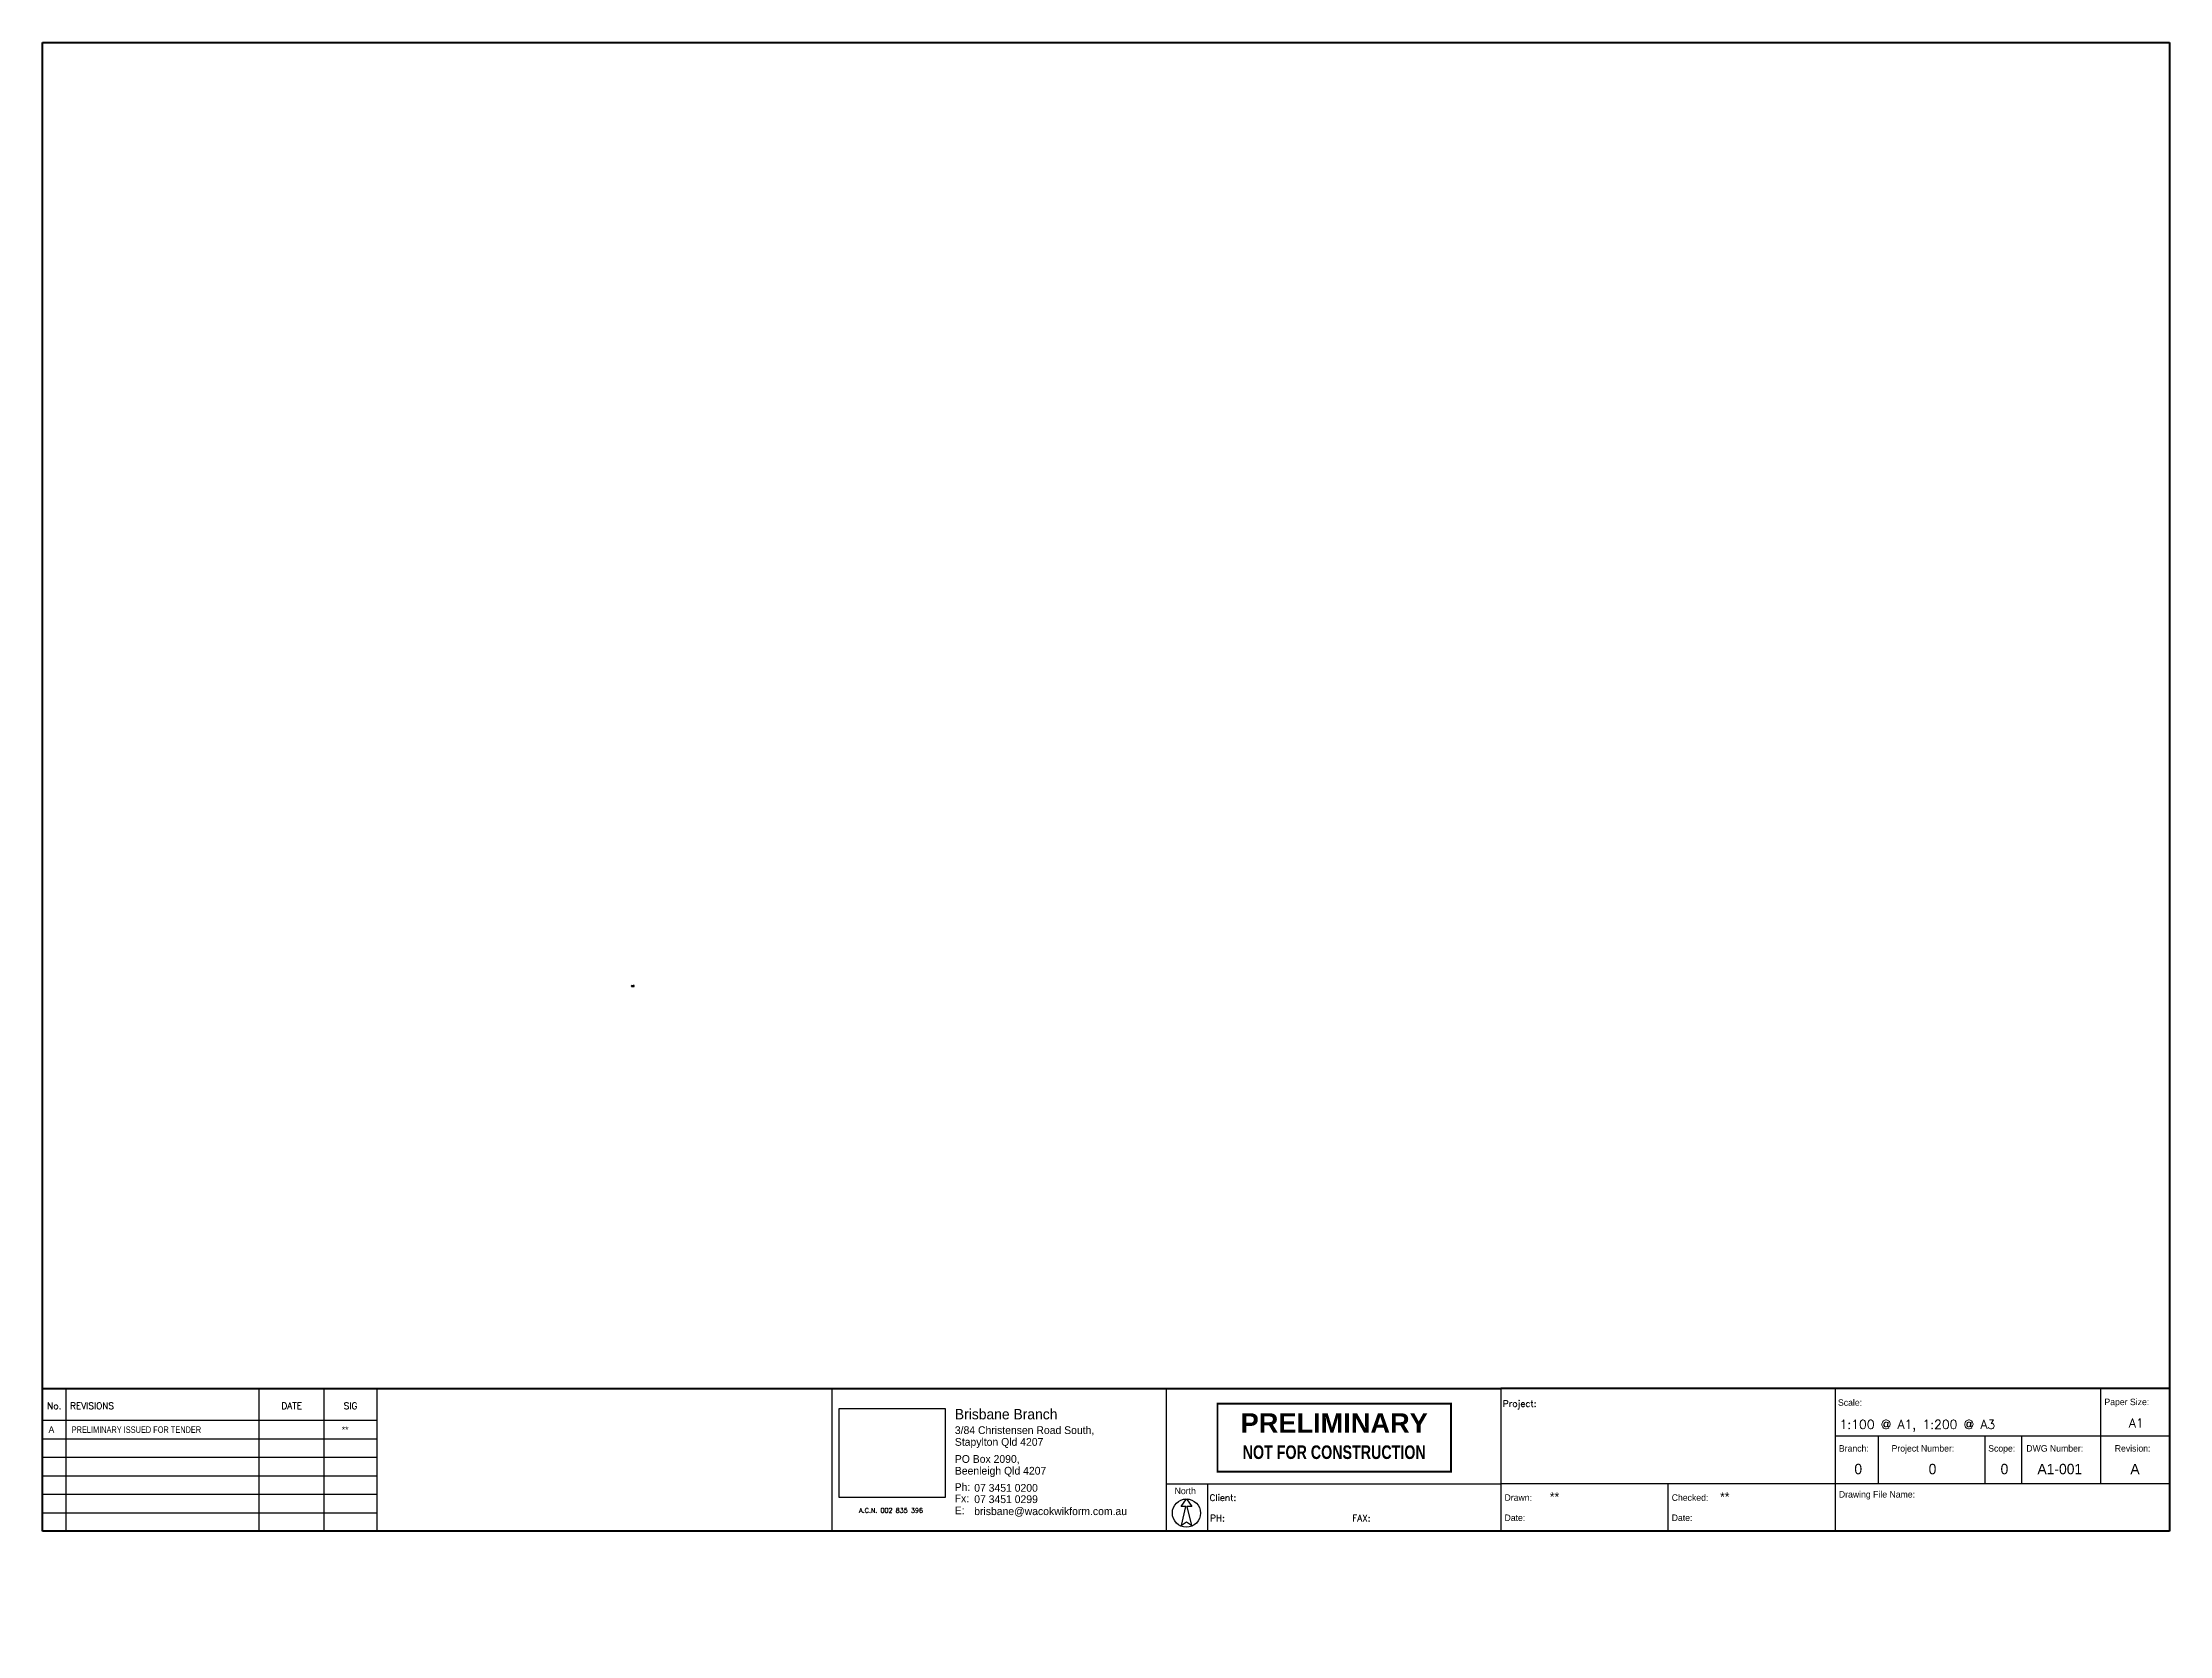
# Paper-space layout '(A1)' of a CAD drawing. Header units: millimetres. Extents: x 0 to 820, y -52 to 562.
# The model-space entities are those that its viewports show. They can reach past a viewport. Long polylines and large blocks are cut down to what shows.
import ezdxf
from ezdxf.enums import TextEntityAlignment as Align

# ---------------------------------------------------------------- set-up
doc = ezdxf.new("R2010")
doc.units = ezdxf.units.MM
doc.layers.get('0').update_dxf_attribs({"linetype": 'CONTINUOUS'})
for name, color, linetype in [('Drawing Sheet', 7, 'CONTINUOUS'), ('PRELIMINARY', 7, 'CONTINUOUS'), ('RED', 8, 'CONTINUOUS')]:
    doc.layers.add(name, color=color, linetype=linetype)
doc.layers.add('Viewport', color=7, linetype='CONTINUOUS', plot=False)
doc.styles.add('ARCH', font='archd.shx', dxfattribs={"height": 250})
doc.styles.add('ROMANS', font='romans')
doc.styles.add('STAMP', font='ARIALBD.TTF')
picture_1 = doc.add_image_def('image1.jpg', size_in_pixel=(483, 405))

# ---------------------------------------------------------------- blocks, each defined once
blk = doc.blocks.new('PREL')
at = {"layer": 'RED', "const_width": 100}
blk.add_lwpolyline([(6000, 1750), (-6000, 1750), (-6000, -1750), (6000, -1750)], close=True, dxfattribs=at)
at = {"layer": 'RED', "style": 'STAMP'}
blk.add_text('PRELIMINARY', height=1000, dxfattribs=at).set_placement((0, 750), align=Align.MIDDLE)
at = {"layer": 'RED', "style": 'STAMP', "width": 0.75}
blk.add_text('NOT FOR CONSTRUCTION', height=700, dxfattribs=at).set_placement((0, -750), align=Align.MIDDLE)
blk = doc.blocks.new('Revisions')
at = {"layer": 'Drawing Sheet', "color": 5, "style": 'ARCH'}
for tag, p in [('01', (693.39, 209.7)), ('03', (778.76, 209.7)), ('04', (806.45, 209.7))]:
    blk.add_attdef(tag, p, '', height=2.5, dxfattribs=at)
at = {"layer": 'Drawing Sheet', "color": 5, "style": 'ARCH', "width": 0.85}
blk.add_attdef('02', (702.33, 209.7), '', height=2.5, dxfattribs=at)
blk = doc.blocks.new('Branch_Details')
at = {"layer": 'Drawing Sheet', "style": 'ROMANS'}
blk.add_text('A.C.N. 002 835 396', height=1.8, dxfattribs=at).set_placement((713.88, 143.22), align=Align.CENTER)
at = {"layer": 'Drawing Sheet', "char_height": 3, "width": 22.1173, "attachment_point": 1, "style": 'ARCH'}
for s, insert in [('Ph:', (738.42, 154.61)), ('Fx:', (738.42, 150.24)), ('E:', (738.42, 145.62))]:
    blk.add_mtext(s, dxfattribs=dict(at, insert=insert))
at = {"layer": 'Drawing Sheet', "color": 5, "style": 'ARCH', "flags": 8}
for tag, p, height in [('BRANCHNAME', (738.5, 179.22), 4), ('BRANCHADDRESS', (738.5, 173.57), 3), ('BRANCHADDRESS2', (738.5, 169.03), 3), ('BRANCHPOSTALADDRESS', (738.5, 162.45), 3), ('BRANCHPOSTALADDRESS2', (738.5, 157.92), 3), ('BRANCHPHONE', (745.95, 151.31), 3), ('BRANCHFAX', (745.95, 146.94), 3), ('BRANCHEMAIL', (742.34, 142.32), 3)]:
    blk.add_attdef(tag, p, '', height=height, dxfattribs=at)
at = {"layer": 'Drawing Sheet'}
image = blk.add_image(picture_1, insert=(693.9, 149.14), size_in_units=(40.89, 34.29), dxfattribs=at)
image.dxf.flags = 7
blk = doc.blocks.new('North Arrow')
blk.add_lwpolyline([(-53, 1557), (-511, 1557), (0, 2278), (511, 1557), (53, 1557), (490, -323), (0, 0), (-490, -323), (-53, 1557)])
blk = doc.blocks.new('Title_Block')
at = {"layer": 'Drawing Sheet'}
for s, style, p in [('Project:', 'ROMANS', (-256.99, 47.95)), ('Scale:', 'ARCH', (-127.8, 48.38)), ('Paper Size:', 'ARCH', (-25.08, 48.63)), ('Branch:', 'ARCH', (-127.44, 30.71)), ('Project Number:', 'ARCH', (-107.13, 30.71)), ('Scope:', 'ARCH', (-69.88, 30.71)), ('DWG Number:', 'ARCH', (-55.18, 30.71)), ('Revision:', 'ARCH', (-21.08, 30.71)), ('Client:', 'ROMANS', (-370.06, 11.7)), ('Drawn:', 'ARCH', (-256.36, 11.74)), ('Checked:', 'ARCH', (-191.9, 11.74)), ('Drawing File Name:', 'ARCH', (-127.44, 12.99)), ('PH:', 'ROMANS', (-369.86, 3.81)), ('FAX:', 'ROMANS', (-315.07, 3.81)), ('Date:', 'ARCH', (-256.36, 3.98)), ('Date:', 'ARCH', (-191.9, 3.98))]:
    blk.add_text(s, height=2.5, dxfattribs=dict(at, style=style)).set_placement(p)
at = {"layer": 'Drawing Sheet', "color": 5}
for tag, p, style in [('PROJECT_TITLE:', (-239.55, 47.95), 'ROMANS'), ('PROJECT_DESCRIPTION', (-239.55, 41.64), 'ROMANS'), ('SCALE', (-127.19, 39.44), 'ROMANS'), ('PROJECT_DESCRIPTION_2', (-239.55, 35.33), 'ROMANS'), ('PROJECT_DESCRIPTION_3', (-239.55, 29.28), 'ROMANS'), ('PROJECT_DESCRIPTION_4', (-239.55, 22.71), 'ROMANS'), ('CLIENT', (-357.79, 11.7), 'ROMANS'), ('DRAWNBY', (-238.89, 11.55), 'ARCH'), ('CHECKEDBY', (-173.26, 11.55), 'ARCH'), ('PHONE_NO.', (-357.79, 3.81), 'ROMANS'), ('FAX_NO.', (-306.44, 3.81), 'ROMANS'), ('DRAWN_DATE', (-239.11, 3.65), 'ARCH'), ('CHECKED_DATE', (-173.49, 3.65), 'ARCH')]:
    blk.add_attdef(tag, p, '', height=3.5, dxfattribs=dict(at, style=style))
for tag, height, style, p in [('PAPER_SIZE', 3.5, 'ROMANS', (-12.79, 40)), ('BRANCH', 4, 'ARCH', (-119.99, 22)), ('PROJECT_NUMBER', 4, 'ARCH', (-91.36, 22)), ('SCOPE', 4, 'ARCH', (-63.62, 22)), ('DRAWING_NUMBER', 4, 'ARCH', (-42.28, 22)), ('REVISION', 4, 'ARCH', (-13.3, 22))]:
    blk.add_attdef(tag, text='', height=height, dxfattribs=dict(at, style=style)).set_placement(p, align=Align.CENTER)
at = {"layer": 'Drawing Sheet', "color": 5, "style": 'ARCH', "flags": 10}
blk.add_attdef('DRAWING_FILE_NAME', (-100.09, 3.2), '', height=4, dxfattribs=at)
blk = doc.blocks.new('V Coupler')
for p, q in [((-112, 10), (-109, 10)), ((-102, 17), (-111, 10)), ((-102, 20), (-46, 20)), ((-88, 14), (-102, 17)), ((-88, 14), (-84, -1)), ((-112, -10), (-109, -10)), ((-102, -17), (-111, -10)), ((-88, -14), (-102, -17)), ((-102, -20), (-46, -20)), ((-84, -1), (-88, -14))]:
    blk.add_line(p, q)
for points in [[(-102, 20), (-111, 15), (-112, 10)], [(-102, -20), (-111, -15), (-112, -10)]]:
    blk.add_lwpolyline(points)
for points in [[(-101, -12), (-112, -6), (-112, 6), (-101, 12), (-90, 6), (-90, -6)], [(0, 20), (-46, 20), (-46, -20), (0, -20)]]:
    blk.add_lwpolyline(points, close=True)
for radius in [12.5, 5]:
    blk.add_circle((-101, 0), radius)

msp = doc.modelspace()

# ---------------------------------------------------------------- block references
msp.add_blockref('V Coupler', (17909, 16726))

psp = doc.layouts.new('(A1)')

# ---------------------------------------------------------------- linework, layer by layer
at = {"layer": 'Drawing Sheet', "lineweight": 70}
for p, q in [((0, 562), (820, 562)), ((0, -12), (0, 562)), ((820, 562), (820, -12)), ((0, 43), (128.92, 43)), ((128.92, 43), (304.32, 43)), ((304.32, 43), (433.24, 43)), ((433.24, 43), (562.16, 43)), ((691.08, 43), (562.16, 43)), ((820, 43), (691.08, 43)), ((820, -12), (0, -12))]:
    psp.add_line(p, q, dxfattribs=at)
at = {"layer": 'Drawing Sheet'}
for p, q in [((9.05, -12), (9.05, 43)), ((83.56, -12), (83.56, 43)), ((108.56, -12), (108.56, 43)), ((128.92, 43), (128.92, -12)), ((304.32, 43), (304.32, -12)), ((433.24, 43), (433.24, -12)), ((562.16, 43), (562.16, -12)), ((691.08, 43), (691.08, -12)), ((793.43, 43), (793.43, 24.66)), ((0, 30.84), (128.92, 30.84)), ((820, 24.66), (691.08, 24.66)), ((707.75, 24.66), (707.75, 6.33)), ((748.81, 24.66), (748.81, 6.33)), ((762.98, 24.66), (762.98, 6.33)), ((793.43, 24.66), (793.43, 6.33)), ((0, 23.7), (128.92, 23.7)), ((0, 16.56), (128.92, 16.56)), ((0, 9.42), (128.92, 9.42)), ((0, 2.28), (128.92, 2.28)), ((433.24, 6.33), (562.16, 6.33)), ((449.09, 6.33), (449.09, -12)), ((691.08, 6.33), (562.16, 6.33)), ((626.62, 6.33), (626.62, -11.73)), ((820, 6.33), (691.08, 6.33)), ((0, -4.86), (128.92, -4.86))]:
    psp.add_line(p, q, dxfattribs=at)
psp.add_circle((441.01, -4.99), 5.43, dxfattribs=at)

# ---------------------------------------------------------------- block references
ref = psp.add_blockref('Title_Block', (820, -12))
ref.add_attrib('DRAWNBY', '**', (581.11, -0.45), dxfattribs={"layer": 'Drawing Sheet', "color": 5, "height": 3.5, "style": 'ARCH'})
ref.add_attrib('CHECKEDBY', '**', (646.74, -0.45), dxfattribs={"layer": 'Drawing Sheet', "color": 5, "height": 3.5, "style": 'ARCH'})
ref.add_attrib('SCALE', '1:100 @ A1, 1:200 @ A3', (692.81, 27.44), dxfattribs={"layer": 'Drawing Sheet', "color": 5, "height": 3.5, "style": 'ROMANS'})
ref.add_attrib('PAPER_SIZE', 'A1', dxfattribs={"layer": 'Drawing Sheet', "color": 5, "height": 3.5, "style": 'ROMANS'}).set_placement((807.21, 28), align=Align.CENTER)
ref.add_attrib('BRANCH', '0', dxfattribs={"layer": 'Drawing Sheet', "color": 5, "height": 4, "style": 'ARCH'}).set_placement((700.01, 10), align=Align.CENTER)
ref.add_attrib('PROJECT_NUMBER', '0', dxfattribs={"layer": 'Drawing Sheet', "color": 5, "height": 4, "style": 'ARCH'}).set_placement((728.64, 10), align=Align.CENTER)
ref.add_attrib('SCOPE', '0', dxfattribs={"layer": 'Drawing Sheet', "color": 5, "height": 4, "style": 'ARCH'}).set_placement((756.38, 10), align=Align.CENTER)
ref.add_attrib('DRAWING_NUMBER', 'A1-001', dxfattribs={"layer": 'Drawing Sheet', "color": 5, "height": 4, "style": 'ARCH'}).set_placement((777.72, 10), align=Align.CENTER)
ref.add_attrib('REVISION', 'A', dxfattribs={"layer": 'Drawing Sheet', "color": 5, "height": 4, "style": 'ARCH'}).set_placement((806.7, 10), align=Align.CENTER)
ref = psp.add_blockref('Branch_Details', (-386.76, -148.07), dxfattribs=at)
ref.add_attrib('BRANCHNAME', 'Brisbane Branch', (351.73, 31.15), dxfattribs={"color": 5, "height": 4, "style": 'ARCH'})
ref.add_attrib('BRANCHADDRESS', '3/84 Christensen Road South,', (351.73, 25.49), dxfattribs={"color": 5, "height": 3, "style": 'ARCH'})
ref.add_attrib('BRANCHADDRESS2', 'Stapylton Qld 4207', (351.73, 20.96), dxfattribs={"color": 5, "height": 3, "style": 'ARCH'})
ref.add_attrib('BRANCHPOSTALADDRESS', 'PO Box 2090,', (351.73, 14.38), dxfattribs={"color": 5, "height": 3, "style": 'ARCH'})
ref.add_attrib('BRANCHPOSTALADDRESS2', 'Beenleigh Qld 4207', (351.73, 9.84), dxfattribs={"color": 5, "height": 3, "style": 'ARCH'})
ref.add_attrib('BRANCHPHONE', '07 3451 0200', (359.19, 3.24), dxfattribs={"color": 5, "height": 3, "style": 'ARCH'})
ref.add_attrib('BRANCHFAX', '07 3451 0299', (359.19, -1.13), dxfattribs={"color": 5, "height": 3, "style": 'ARCH'})
ref.add_attrib('BRANCHEMAIL', 'brisbane@wacokwikform.com.au', (359.19, -5.76), dxfattribs={"color": 5, "height": 3, "style": 'ARCH'})
ref = psp.add_blockref('Revisions', (-691.08, -183.77), dxfattribs=at)
ref.add_attrib('01', 'A', (2.31, 25.94), dxfattribs={"color": 5, "height": 2.5, "style": 'ARCH'})
ref.add_attrib('02', 'PRELIMINARY ISSUED FOR TENDER', (11.25, 25.94), dxfattribs={"color": 5, "height": 2.5, "style": 'ARCH', "width": 0.85})
ref.add_attrib('04', '**', (115.37, 25.94), dxfattribs={"color": 5, "height": 2.5, "style": 'ARCH'})
at = {"layer": 'Drawing Sheet', "xscale": 0.003950183263476958, "yscale": 0.003950183263477069, "zscale": 0.003950183263455762}
psp.add_blockref('North Arrow', (441.01, -8.55), dxfattribs=at)
at = {"layer": 'PRELIMINARY', "color": 7, "xscale": 0.007499999999993179, "yscale": 0.007499999999993179, "zscale": 0.0075}
psp.add_blockref('PREL', (497.98, 24.12), dxfattribs=at)

# ---------------------------------------------------------------- texts
at = {"layer": 'Drawing Sheet', "style": 'ROMANS'}
for s, p in [('No.', (4.53, 36.38)), ('DATE', (96.06, 36.38)), ('SIG', (118.74, 36.38))]:
    psp.add_text(s, height=2.5, dxfattribs=at).set_placement(p, align=Align.MIDDLE_CENTER)
psp.add_text('REVISIONS', height=2.5, dxfattribs=at).set_placement((10.61, 36.38), align=Align.MIDDLE_LEFT)
at = {"layer": 'Drawing Sheet', "insert": (433.24, 4.81), "char_height": 2.5, "width": 15.8476, "attachment_point": 1, "style": 'ARCH'}
psp.add_mtext('\\pi3.2214;North', dxfattribs=at)

# ---------------------------------------------------------------- viewports
at = {"layer": 'Viewport', "color": 7}
psp.add_viewport(center=(410, 302.5), size=(820, 519), view_center_point=(36094.4, 27155.9), view_height=51900.0001, dxfattribs=at)

doc.saveas('drawing.dxf')
